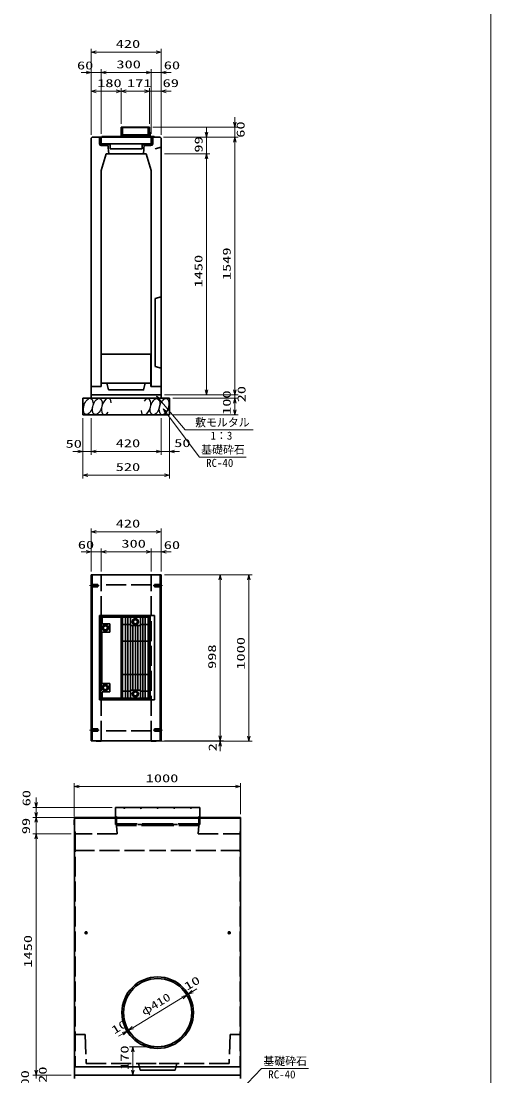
# Model space of a CAD drawing. Units: millimetres on the paper. Extents: x 15 to 1219, y 8 to 859.
# Drawn here: x 1077.5 to 1218.7, y 296.5 to 613.5 of the extents above; entities that cross this region are included whole.
import ezdxf
from ezdxf.enums import TextEntityAlignment as Align

# ---------------------------------------------------------------- set-up
doc = ezdxf.new("R2010")
doc.units = ezdxf.units.MM
doc.linetypes.add('DASHED', pattern=[7.5, 6, -1.5])
doc.linetypes.add('USER2', pattern=[18.5, 12, -1.5, 3.5, -1.5])
for name, color, linetype, lineweight in [('D-BMK（構造物基準線）', 2, 'USER2', 18), ('D-STR-DIM（寸法）', 7, 'Continuous', 13), ('D-STR-HTXT(均しCON-旗)', 7, 'Continuous', 13), ('D-STR-HTXT(基礎砕石-旗)', 7, 'Continuous', 13), ('D-STR-STRF(グリ)', 7, 'Continuous', 25), ('D-STR（構造物）', 1, 'Continuous', 35)]:
    doc.layers.add(name, color=color, linetype=linetype, lineweight=lineweight)
doc.styles.add('ＭＳ ゴシック', font='')
doc.styles.get('ＭＳ ゴシック').set_extended_font_data('MS Gothic')

# ---------------------------------------------------------------- blocks, each defined once
blk = doc.blocks.new('_Open30')
at = {"color": 7, "linetype": 'Continuous', "lineweight": 13}
for p, q in [((-1, 0.2679), (0, 0)), ((0, 0), (-1, -0.2679)), ((0, 0), (-1, 0))]:
    blk.add_line(p, q, dxfattribs=at)

msp = doc.modelspace()

# ---------------------------------------------------------------- linework, layer by layer
at = {"layer": 'D-BMK（構造物基準線）'}
for p, q in [((1098.074, 443.833), (1100.924, 443.833)), ((1119.998, 443.833), (1117.149, 443.833)), ((1098.074, 400.433), (1100.924, 400.433)), ((1119.998, 400.433), (1117.149, 400.433))]:
    msp.add_line(p, q, dxfattribs=at)
at = {"layer": 'D-STR-DIM（寸法）', "color": 2}
msp.add_line((1218.693, 858.587), (1218.693, 15.004), dxfattribs=at)
at = {"layer": 'D-STR-DIM（寸法）'}
for p, q in [((1098.536, 597.503), (1098.536, 605.193)), ((1100.036, 604.193), (1118.036, 604.193)), ((1119.536, 597.503), (1119.536, 605.193)), ((1097.036, 598.046), (1095.536, 598.046)), ((1098.536, 587.039), (1098.536, 599.046)), ((1098.536, 598.046), (1101.536, 598.046)), ((1101.536, 587.284), (1101.536, 599.046)), ((1101.536, 579.618), (1101.536, 599.046)), ((1103.036, 598.046), (1104.536, 598.046)), ((1103.036, 598.046), (1115.036, 598.046)), ((1115.036, 598.046), (1113.536, 598.046)), ((1116.536, 579.593), (1116.536, 599.046)), ((1116.536, 587.284), (1116.536, 599.046)), ((1116.536, 598.046), (1119.536, 598.046)), ((1119.536, 587.039), (1119.536, 599.046)), ((1121.036, 598.046), (1122.536, 598.046)), ((1098.536, 579.348), (1098.536, 593.393)), ((1107.536, 582.593), (1107.536, 593.393)), ((1107.536, 582.593), (1107.536, 593.393)), ((1116.086, 582.593), (1116.086, 593.393)), ((1116.086, 582.593), (1116.086, 593.393)), ((1119.536, 579.348), (1119.536, 593.393)), ((1100.036, 592.393), (1106.036, 592.393)), ((1109.036, 592.393), (1114.586, 592.393)), ((1114.586, 592.393), (1113.086, 592.393)), ((1116.086, 592.393), (1119.536, 592.393)), ((1121.036, 592.393), (1122.536, 592.393)), ((1141.739, 583.093), (1141.739, 584.593)), ((1117.086, 581.593), (1142.739, 581.593)), ((1133.241, 580.093), (1133.241, 581.593)), ((1141.739, 578.593), (1141.739, 581.593)), ((1120.286, 578.593), (1134.241, 578.593)), ((1121.286, 578.593), (1142.739, 578.593)), ((1121.286, 578.593), (1142.739, 578.593)), ((1133.241, 573.643), (1133.241, 578.593)), ((1141.739, 502.643), (1141.739, 577.093)), ((1141.739, 577.093), (1141.739, 575.593)), ((1120.536, 573.643), (1134.241, 573.643)), ((1120.536, 573.643), (1134.241, 573.643)), ((1133.241, 502.643), (1133.241, 572.143)), ((1133.241, 572.143), (1133.241, 570.643)), ((1141.739, 502.643), (1141.739, 504.143)), ((1120.536, 501.143), (1142.739, 501.143)), ((1120.536, 501.143), (1134.241, 501.143)), ((1120.536, 501.143), (1142.739, 501.143)), ((1141.739, 500.143), (1141.739, 501.143)), ((1123.036, 500.143), (1142.739, 500.143)), ((1123.036, 500.143), (1142.739, 500.143)), ((1141.739, 496.643), (1141.739, 498.643)), ((1141.739, 498.643), (1141.739, 497.143)), ((1123.036, 495.143), (1142.739, 495.143)), ((1096.036, 494.143), (1096.036, 483.176)), ((1096.036, 493.143), (1096.036, 476.019)), ((1098.536, 494.143), (1098.536, 483.176)), ((1098.536, 494.143), (1098.536, 483.176)), ((1119.536, 494.143), (1119.536, 483.176)), ((1119.536, 493.143), (1119.536, 483.176)), ((1122.036, 494.143), (1122.036, 483.176)), ((1122.036, 493.143), (1122.036, 476.019)), ((1094.536, 484.176), (1093.036, 484.176)), ((1096.036, 484.176), (1098.536, 484.176)), ((1100.036, 484.176), (1118.036, 484.176)), ((1100.036, 484.176), (1101.536, 484.176)), ((1118.036, 484.176), (1116.536, 484.176)), ((1119.536, 484.176), (1122.036, 484.176)), ((1123.536, 484.176), (1125.036, 484.176)), ((1097.536, 477.019), (1120.536, 477.019)), ((1098.536, 454.98), (1098.536, 461.03)), ((1100.036, 460.03), (1118.036, 460.03)), ((1119.536, 455.01), (1119.536, 461.03)), ((1097.036, 453.98), (1095.536, 453.98)), ((1098.536, 448.083), (1098.536, 454.98)), ((1098.536, 453.98), (1101.536, 453.98)), ((1101.536, 448.083), (1101.536, 454.98)), ((1101.536, 448.135), (1101.536, 454.98)), ((1103.036, 453.98), (1115.036, 453.98)), ((1103.036, 453.98), (1104.536, 453.98)), ((1115.036, 453.98), (1113.536, 453.98)), ((1116.536, 448.083), (1116.536, 454.98)), ((1116.536, 448.083), (1116.536, 454.98)), ((1116.536, 453.98), (1119.536, 453.98)), ((1119.536, 448.053), (1119.536, 454.98)), ((1121.036, 453.98), (1122.536, 453.98)), ((1120.536, 447.113), (1138.325, 447.113)), ((1138.325, 447.113), (1146.965, 447.113)), ((1137.325, 398.713), (1137.325, 445.613)), ((1145.965, 398.613), (1145.965, 445.613)), ((1137.325, 398.713), (1137.325, 400.213)), ((1119.286, 397.113), (1138.325, 397.113)), ((1120.536, 397.213), (1138.325, 397.213)), ((1120.536, 397.213), (1138.325, 397.213)), ((1135.888, 397.113), (1146.965, 397.113)), ((1137.325, 397.213), (1137.325, 397.113)), ((1137.325, 395.613), (1137.325, 394.113)), ((1081.983, 298.211), (1081.983, 299.711)), ((1090.065, 296.711), (1080.983, 296.711)), ((1081.983, 296.711), (1081.983, 295.711))]:
    msp.add_line(p, q, dxfattribs=at)
at = {"layer": 'D-STR-HTXT(均しCON-旗)'}
msp.add_lwpolyline([(1147.264, 490.629), (1126.821, 490.629), (1119.173, 499.669)], dxfattribs=at)
at = {"layer": 'D-STR-HTXT(基礎砕石-旗)'}
for points in [[(1145.158, 482.446), (1131.054, 482.446), (1121.051, 495.772)], [(1163.857, 298.645), (1149.753, 298.645), (1145.531, 294.267)]]:
    msp.add_lwpolyline(points, dxfattribs=at)
at = {"layer": 'D-STR-STRF(グリ)'}
for centre, major_axis in [((1097.631, 497.667), (0.79, 2.421)), ((1100.352, 497.667), (0.79, 2.421)), ((1117.741, 497.586), (-0.771, -2.427)), ((1120.462, 497.607), (-0.771, -2.427))]:
    msp.add_ellipse(centre, major_axis=major_axis, ratio=0.5139, dxfattribs=at)
for centre, major_axis in [((1103.093, 497.667), (0.79, 2.421)), ((1115, 497.564), (-0.771, -2.427))]:
    msp.add_ellipse(centre, major_axis=major_axis, ratio=0.5139, start_param=5.3575563, end_param=10.3750652, dxfattribs=at)
at = {"layer": 'D-STR（構造物）'}
for p, q in [((1116.086, 581.593), (1107.536, 581.593)), ((1107.536, 581.593), (1107.536, 578.618)), ((1107.836, 581.593), (1107.836, 578.618)), ((1115.686, 581.568), (1107.936, 581.568)), ((1107.936, 581.568), (1107.936, 579.368)), ((1115.686, 579.368), (1115.686, 581.568)), ((1115.786, 581.593), (1115.786, 578.618)), ((1116.086, 578.618), (1116.086, 581.593)), ((1098.786, 578.593), (1098.536, 578.348)), ((1098.536, 578.348), (1098.536, 500.143)), ((1098.786, 578.593), (1119.286, 578.593)), ((1101.036, 578.593), (1101.036, 576.643)), ((1101.336, 576.693), (1101.336, 578.593)), ((1101.536, 578.618), (1117.586, 578.618)), ((1101.536, 576.618), (1101.536, 578.618)), ((1107.536, 578.843), (1101.761, 578.843)), ((1101.761, 578.843), (1101.761, 578.618)), ((1107.836, 578.918), (1115.786, 578.918)), ((1107.936, 579.368), (1115.686, 579.368)), ((1108.086, 578.918), (1108.086, 579.368)), ((1115.536, 578.918), (1115.536, 579.368)), ((1116.136, 580.118), (1116.086, 580.118)), ((1116.236, 578.968), (1116.236, 580.018)), ((1117.486, 578.768), (1116.436, 578.768)), ((1116.536, 578.618), (1116.536, 576.618)), ((1116.737, 576.693), (1116.737, 578.593)), ((1117.037, 578.593), (1117.037, 576.643)), ((1117.586, 578.618), (1117.586, 578.668)), ((1119.286, 578.593), (1119.536, 578.348)), ((1119.536, 578.348), (1119.536, 500.143)), ((1116.536, 576.618), (1101.536, 576.618)), ((1101.586, 576.093), (1103.537, 576.093)), ((1103.961, 576.393), (1101.636, 576.393)), ((1103.537, 576.093), (1103.537, 576.393)), ((1103.586, 576.393), (1103.836, 573.643)), ((1103.961, 576.393), (1103.961, 576.618)), ((1104.211, 575.118), (1104.211, 576.618)), ((1113.861, 575.118), (1104.211, 575.118)), ((1113.861, 576.618), (1113.861, 575.118)), ((1114.111, 576.393), (1114.111, 576.618)), ((1116.44, 576.393), (1114.111, 576.393)), ((1114.486, 576.393), (1114.236, 573.643)), ((1114.537, 576.393), (1114.537, 576.093)), ((1114.537, 576.093), (1116.487, 576.093)), ((1116.311, 576.618), (1116.311, 576.393)), ((1117.786, 575.143), (1119.536, 575.643)), ((1101.536, 568.643), (1103.036, 573.643)), ((1115.036, 573.643), (1103.036, 573.643)), ((1116.536, 568.643), (1115.036, 573.643)), ((1101.536, 568.643), (1101.536, 503.643)), ((1116.536, 568.643), (1116.536, 503.643)), ((1117.786, 530.143), (1119.536, 530.643)), ((1117.786, 530.143), (1117.786, 509.643)), ((1101.586, 513.393), (1101.586, 503.643)), ((1101.586, 513.393), (1116.486, 513.393)), ((1116.486, 513.393), (1116.486, 503.643)), ((1117.786, 509.643), (1119.536, 509.143)), ((1101.586, 504.643), (1116.486, 504.643)), ((1103.786, 502.643), (1103.286, 504.643)), ((1098.536, 503.643), (1101.586, 503.643)), ((1098.536, 503.643), (1101.536, 503.643)), ((1098.536, 501.143), (1119.536, 501.143)), ((1116.486, 503.643), (1119.536, 503.643)), ((1119.536, 503.643), (1116.536, 503.643)), ((1096.036, 500.143), (1122.036, 500.143)), ((1096.036, 500.143), (1096.036, 495.143)), ((1122.036, 500.143), (1122.036, 495.143)), ((1096.036, 495.143), (1122.036, 495.143)), ((1098.536, 397.183), (1098.536, 447.083)), ((1119.536, 447.083), (1098.536, 447.083)), ((1098.786, 397.183), (1098.786, 447.083)), ((1119.286, 397.183), (1119.286, 447.083)), ((1119.536, 397.183), (1119.536, 447.083)), ((1098.536, 444.183), (1100.536, 444.183)), ((1100.536, 443.483), (1100.536, 444.183)), ((1119.536, 444.183), (1117.536, 444.183)), ((1117.536, 443.483), (1117.536, 444.183)), ((1098.536, 443.483), (1100.536, 443.483)), ((1119.536, 443.483), (1117.536, 443.483)), ((1101.036, 434.808), (1101.036, 409.458)), ((1117.036, 434.808), (1101.036, 434.808)), ((1101.336, 434.508), (1101.336, 409.758)), ((1107.536, 434.508), (1101.336, 434.508)), ((1107.536, 434.808), (1107.536, 409.458)), ((1117.586, 434.808), (1107.536, 434.808)), ((1107.836, 434.808), (1107.836, 409.458)), ((1115.786, 434.508), (1107.836, 434.508)), ((1115.786, 409.758), (1115.786, 434.808)), ((1116.086, 434.808), (1116.086, 409.458)), ((1116.236, 409.458), (1116.236, 434.808)), ((1117.586, 409.458), (1117.586, 434.808)), ((1101.816, 432.383), (1101.816, 434.308)), ((1107.536, 434.308), (1101.816, 434.308)), ((1104.166, 432.383), (1101.816, 432.383)), ((1102.46, 431.733), (1102.114, 431.133)), ((1103.153, 431.733), (1102.46, 431.733)), ((1103.499, 431.133), (1103.153, 431.733)), ((1104.166, 429.883), (1104.166, 432.383)), ((1107.936, 434.308), (1107.936, 409.958)), ((1115.686, 434.308), (1107.936, 434.308)), ((1107.936, 432.133), (1110.311, 432.133)), ((1108.811, 434.308), (1108.811, 409.958)), ((1109.561, 409.958), (1109.561, 434.308)), ((1110.311, 434.308), (1110.311, 409.958)), ((1110.311, 431.883), (1113.311, 431.883)), ((1111.061, 431.883), (1111.061, 412.383)), ((1111.119, 432.983), (1111.465, 433.583)), ((1111.465, 432.383), (1111.119, 432.983)), ((1111.465, 433.583), (1112.158, 433.583)), ((1112.158, 432.383), (1111.465, 432.383)), ((1111.811, 412.383), (1111.811, 431.883)), ((1112.158, 433.583), (1112.504, 432.983)), ((1112.504, 432.983), (1112.158, 432.383)), ((1112.561, 431.883), (1112.561, 412.383)), ((1113.311, 434.308), (1113.311, 409.958)), ((1113.311, 432.133), (1115.686, 432.133)), ((1114.061, 409.958), (1114.061, 434.308)), ((1114.811, 434.308), (1114.811, 409.958)), ((1115.686, 409.958), (1115.686, 434.308)), ((1101.761, 414.383), (1101.761, 429.883)), ((1101.761, 429.883), (1104.166, 429.883)), ((1102.114, 431.133), (1102.46, 430.533)), ((1102.46, 430.533), (1103.153, 430.533)), ((1103.153, 430.533), (1103.499, 431.133)), ((1115.686, 427.133), (1107.936, 427.133)), ((1115.686, 417.133), (1107.936, 417.133)), ((1104.166, 414.383), (1101.761, 414.383)), ((1102.405, 413.733), (1102.059, 413.133)), ((1102.059, 413.133), (1102.405, 412.533)), ((1103.098, 413.733), (1102.405, 413.733)), ((1102.405, 412.533), (1103.098, 412.533)), ((1103.444, 413.133), (1103.098, 413.733)), ((1103.098, 412.533), (1103.444, 413.133)), ((1104.166, 411.883), (1104.166, 414.383)), ((1113.311, 412.383), (1110.311, 412.383)), ((1101.036, 409.458), (1117.036, 409.458)), ((1101.336, 409.758), (1107.536, 409.758)), ((1101.816, 409.958), (1101.816, 411.883)), ((1101.816, 411.883), (1104.166, 411.883)), ((1101.816, 409.958), (1107.536, 409.958)), ((1107.536, 409.458), (1117.586, 409.458)), ((1115.786, 409.758), (1107.836, 409.758)), ((1110.311, 412.133), (1107.936, 412.133)), ((1107.936, 409.958), (1115.686, 409.958)), ((1111.465, 411.883), (1111.119, 411.283)), ((1111.119, 411.283), (1111.465, 410.683)), ((1112.158, 411.883), (1111.465, 411.883)), ((1111.465, 410.683), (1112.158, 410.683)), ((1112.504, 411.283), (1112.158, 411.883)), ((1112.158, 410.683), (1112.504, 411.283)), ((1115.686, 412.133), (1113.311, 412.133)), ((1098.536, 400.783), (1100.536, 400.783)), ((1098.536, 400.083), (1100.536, 400.083)), ((1100.536, 400.783), (1100.536, 400.083)), ((1119.536, 400.783), (1117.536, 400.783)), ((1117.536, 400.783), (1117.536, 400.083)), ((1119.536, 400.083), (1117.536, 400.083)), ((1119.536, 397.183), (1098.536, 397.183)), ((1100.036, 397.083), (1099.936, 397.183)), ((1101.536, 397.083), (1100.036, 397.083)), ((1101.536, 397.083), (1101.636, 397.183)), ((1116.536, 397.083), (1116.436, 397.183)), ((1116.536, 397.083), (1118.036, 397.083)), ((1118.036, 397.083), (1118.136, 397.183)), ((1093.565, 296.711), (1093.565, 374.184)), ((1093.565, 374.184), (1118.515, 374.184)), ((1105.84, 377.184), (1118.515, 377.184)), ((1105.84, 374.621), (1105.84, 377.184)), ((1131.19, 377.184), (1118.515, 377.184)), ((1143.465, 374.184), (1118.515, 374.184)), ((1131.19, 374.621), (1131.19, 377.184)), ((1143.465, 296.711), (1143.465, 374.184)), ((1093.565, 373.522), (1093.465, 373.422)), ((1093.465, 373.422), (1093.465, 371.922)), ((1093.465, 371.922), (1093.565, 371.822)), ((1118.515, 373.934), (1093.565, 373.934)), ((1118.515, 373.934), (1143.465, 373.934)), ((1093.565, 296.711), (1093.565, 353.984)), ((1143.465, 296.711), (1143.465, 353.984)), ((1097.465, 339.485), (1096.565, 339.485)), ((1097.015, 339.935), (1097.015, 339.035)), ((1139.565, 339.485), (1140.465, 339.485)), ((1140.015, 339.935), (1140.015, 339.035)), ((1093.565, 299.211), (1118.515, 299.211)), ((1118.515, 299.211), (1093.565, 299.211)), ((1143.465, 299.211), (1118.515, 299.211)), ((1118.515, 299.211), (1143.465, 299.211)), ((1118.515, 296.711), (1093.565, 296.711)), ((1093.565, 296.711), (1093.565, 295.711)), ((1093.565, 296.711), (1143.465, 296.711)), ((1118.515, 296.711), (1143.465, 296.711)), ((1143.465, 296.711), (1143.465, 295.711))]:
    msp.add_line(p, q, dxfattribs=at)
at = {"layer": 'D-STR（構造物）', "linetype": 'DASHED'}
for p, q in [((1101.536, 397.183), (1101.536, 447.083)), ((1116.536, 397.183), (1116.536, 447.083)), ((1116.536, 444.083), (1101.636, 444.083)), ((1116.536, 400.183), (1101.636, 400.183)), ((1105.815, 371.984), (1105.815, 374.184)), ((1106.115, 374.184), (1106.115, 371.684)), ((1130.915, 374.184), (1130.915, 371.684)), ((1131.215, 371.984), (1131.215, 374.184)), ((1118.515, 371.984), (1105.815, 371.984)), ((1106.115, 371.684), (1106.365, 369.234)), ((1106.115, 371.684), (1118.515, 371.684)), ((1106.34, 372.209), (1106.34, 371.984)), ((1106.34, 372.209), (1118.515, 372.209)), ((1130.69, 372.209), (1118.515, 372.209)), ((1118.515, 371.984), (1131.215, 371.984)), ((1130.915, 371.684), (1118.515, 371.684)), ((1130.915, 371.684), (1130.665, 369.234)), ((1130.69, 372.209), (1130.69, 371.984)), ((1093.565, 369.984), (1093.725, 369.859)), ((1106.365, 369.234), (1093.565, 369.234)), ((1093.725, 369.859), (1093.725, 299.211)), ((1130.665, 369.234), (1143.465, 369.234)), ((1143.465, 369.984), (1143.305, 369.859)), ((1143.305, 369.859), (1143.305, 299.211)), ((1093.565, 364.234), (1118.515, 364.234)), ((1143.465, 364.234), (1118.515, 364.234)), ((1093.565, 308.961), (1096.747, 308.961)), ((1096.747, 308.961), (1097.065, 300.211)), ((1140.283, 308.961), (1139.965, 300.211)), ((1143.465, 308.961), (1140.283, 308.961)), ((1097.065, 300.211), (1118.515, 300.211)), ((1113.265, 298.211), (1112.765, 300.211)), ((1118.515, 298.211), (1113.265, 298.211)), ((1139.965, 300.211), (1118.515, 300.211)), ((1118.515, 298.211), (1123.765, 298.211)), ((1123.765, 298.211), (1124.265, 300.211))]:
    msp.add_line(p, q, dxfattribs=at)
at = {"layer": 'D-STR（構造物）', "lineweight": 13}
for p, q in [((1093.465, 374.422), (1093.465, 384.473)), ((1143.465, 375.184), (1143.465, 384.473)), ((1094.965, 383.473), (1141.965, 383.473)), ((1081.983, 378.684), (1081.983, 380.184)), ((1104.84, 377.184), (1080.983, 377.184)), ((1105.115, 374.184), (1080.983, 374.184)), ((1092.565, 374.184), (1080.983, 374.184)), ((1081.983, 377.184), (1081.983, 374.184)), ((1081.983, 375.684), (1081.983, 377.184)), ((1081.983, 374.184), (1081.983, 369.234)), ((1081.983, 372.684), (1081.983, 371.184)), ((1092.565, 369.234), (1080.983, 369.234)), ((1092.565, 369.234), (1080.983, 369.234)), ((1081.983, 367.734), (1081.983, 366.234)), ((1081.983, 367.734), (1081.983, 298.211)), ((1127.29, 320.782), (1127.718, 321.041)), ((1129.002, 321.816), (1130.286, 322.591)), ((1111.025, 310.96), (1126.005, 320.007)), ((1126.005, 320.007), (1124.721, 319.231)), ((1111.025, 310.96), (1112.309, 311.736)), ((1108.029, 309.151), (1106.745, 308.376)), ((1109.741, 310.185), (1109.313, 309.927)), ((1117.515, 305.234), (1110.029, 305.234)), ((1111.029, 303.734), (1111.029, 298.211)), ((1092.565, 296.711), (1080.983, 296.711)), ((1117.515, 296.711), (1110.029, 296.711))]:
    msp.add_line(p, q, dxfattribs=at)
at = {"layer": 'D-STR（構造物）'}
msp.add_lwpolyline([(1103.786, 502.643), (1114.286, 502.643), (1114.786, 504.643)], dxfattribs=at)
for centre, radius in [((1102.806, 431.133), 0.95), ((1102.806, 431.133), 0.6), ((1111.811, 432.983), 0.95), ((1111.811, 432.983), 0.6), ((1102.751, 413.133), 0.95), ((1102.751, 413.133), 0.6), ((1111.811, 411.283), 0.95), ((1111.811, 411.283), 0.6), ((1108.515, 377.009), 0.15), ((1113.515, 377.009), 0.15), ((1118.515, 377.009), 0.15), ((1118.515, 377.009), 0.15), ((1123.515, 377.009), 0.15), ((1128.515, 377.009), 0.15), ((1097.015, 339.485), 0.3), ((1140.015, 339.485), 0.3)]:
    msp.add_circle(centre, radius, dxfattribs=at)
for centre, radius, start, end in [((1116.136, 580.018), 0.1, 0, 90), ((1116.436, 578.968), 0.2, 180, 270), ((1117.486, 578.668), 0.1, 0, 90), ((1101.586, 576.643), 0.55, 180, 270), ((1101.636, 576.693), 0.3, 180, 270), ((1116.437, 576.693), 0.3, 270.63559, 359.99998), ((1116.487, 576.643), 0.55, 269.99995, 359.99995), ((1106.255, 374.621), 0.41, 180, 270), ((1130.775, 374.621), 0.41, 270, 0), ((1118.515, 315.484), 10.75, 90, 270), ((1118.515, 315.484), 10.25, 90, 269.99997), ((1118.515, 315.484), 10.75, 270, 90), ((1118.515, 315.484), 10.25, 270.00003, 90)]:
    msp.add_arc(centre, radius, start, end, dxfattribs=at)

# ---------------------------------------------------------------- block references
at = {"layer": 'D-STR-DIM（寸法）', "xscale": 1.5, "yscale": 1.5}
for p, rotation in [((1098.536, 604.193), 180), ((1101.536, 598.046), 180), ((1101.536, 598.046), 180), ((1119.536, 598.046), 180), ((1098.536, 592.393), 180), ((1107.536, 592.393), 180), ((1119.536, 592.393), 180), ((1141.739, 581.593), 270), ((1133.241, 578.593), 270), ((1141.739, 578.593), 90), ((1141.739, 578.593), 90), ((1133.241, 573.643), 90), ((1133.241, 573.643), 90), ((1133.241, 501.143), 270), ((1141.739, 501.143), 270), ((1141.739, 501.143), 270), ((1141.739, 500.143), 90), ((1141.739, 500.143), 90), ((1141.739, 495.143), 270), ((1098.536, 484.176), 180), ((1098.536, 484.176), 180), ((1122.036, 484.176), 180), ((1096.036, 477.019), 180), ((1098.536, 460.03), 180), ((1101.536, 453.98), 180), ((1101.536, 453.98), 180), ((1119.536, 453.98), 180), ((1137.325, 447.113), 90), ((1145.965, 447.113), 90), ((1137.325, 397.213), 270), ((1137.325, 397.213), 270), ((1137.325, 397.113), 90), ((1145.965, 397.113), 270), ((1081.983, 296.711), 270)]:
    msp.add_blockref('_Open30', p, dxfattribs=dict(at, rotation=rotation))
for p in [(1119.536, 604.193), (1098.536, 598.046), (1116.536, 598.046), (1116.536, 598.046), (1107.536, 592.393), (1116.086, 592.393), (1116.086, 592.393), (1096.036, 484.176), (1119.536, 484.176), (1119.536, 484.176), (1122.036, 477.019), (1119.536, 460.03), (1098.536, 453.98), (1116.536, 453.98), (1116.536, 453.98)]:
    msp.add_blockref('_Open30', p, dxfattribs=at)
at = {"layer": 'D-STR-HTXT(均しCON-旗)', "xscale": 1.5, "yscale": 1.5, "rotation": 130.23516}
msp.add_blockref('_Open30', (1118.204, 500.814), dxfattribs=at)
at = {"layer": 'D-STR-HTXT(基礎砕石-旗)', "xscale": 1.5, "yscale": 1.5, "rotation": 126.89552}
msp.add_blockref('_Open30', (1120.15, 496.972), dxfattribs=at)
at = {"layer": 'D-STR（構造物）', "xscale": 1.5, "yscale": 1.5}
for p, rotation in [((1093.465, 383.473), 180), ((1081.983, 377.184), 270), ((1081.983, 374.184), 270), ((1081.983, 374.184), 90), ((1081.983, 369.234), 90), ((1081.983, 369.234), 90), ((1127.29, 320.782), 31.12694), ((1127.29, 320.782), 31.12694), ((1127.718, 321.041), 211.12694), ((1109.741, 310.185), 211.12694), ((1109.741, 310.185), 211.12694), ((1109.313, 309.927), 31.12694), ((1111.029, 305.234), 90), ((1081.983, 296.711), 270), ((1111.029, 296.711), 270)]:
    msp.add_blockref('_Open30', p, dxfattribs=dict(at, rotation=rotation))
msp.add_blockref('_Open30', (1143.465, 383.473), dxfattribs=at)

# ---------------------------------------------------------------- texts
at = {"layer": 'D-STR-DIM（寸法）', "style": 'ＭＳ ゴシック', "width": 1.5}
for s, p in [('420', (1105.911, 604.731)), ('60', (1094.272, 598.26)), ('300', (1106.12, 598.584)), ('60', (1120.356, 598.307)), ('180', (1100.328, 592.931)), ('69', (1120.01, 592.951)), ('171', (1109.311, 592.931)), ('50', (1090.839, 484.543)), ('420', (1105.911, 484.714)), ('50', (1123.488, 484.751)), ('520', (1105.911, 477.556)), ('420', (1105.911, 460.568)), ('60', (1094.522, 454.198)), ('300', (1107.62, 454.517)), ('60', (1120.356, 454.104))]:
    msp.add_text(s, height=2.405, dxfattribs=at).set_placement(p, align=Align.BOTTOM_LEFT)
for s, p in [('60', (1145.369, 578.451)), ('99', (1132.75, 573.965)), ('1450', (1132.704, 533.435)), ('1549', (1141.202, 535.655)), ('100', (1141.202, 495.143)), ('20', (1145.654, 498.925)), ('1000', (1145.428, 418.572)), ('998', (1136.788, 418.788)), ('2', (1136.963, 394.025)), ('20', (1085.883, 294.38)), ('100', (1080.564, 290.831))]:
    msp.add_text(s, height=2.405, rotation=90, dxfattribs=at).set_placement(p, align=Align.BOTTOM_LEFT)
at = {"layer": 'D-STR-HTXT(均しCON-旗)', "style": 'ＭＳ ゴシック'}
for s, p in [('敷モルタル', (1129.763, 490.951)), ('1：3', (1134.409, 486.978))]:
    msp.add_text(s, height=2.405, dxfattribs=at).set_placement(p, align=Align.BOTTOM_LEFT)
at = {"layer": 'D-STR-HTXT(基礎砕石-旗)', "style": 'ＭＳ ゴシック'}
for s, p in [('基礎砕石', (1131.59, 482.781)), ('RC-40', (1133.078, 478.796)), ('基礎砕石', (1150.289, 298.979)), ('RC-40', (1151.777, 294.994))]:
    msp.add_text(s, height=2.405, dxfattribs=at).set_placement(p, align=Align.BOTTOM_LEFT)
at = {"layer": 'D-STR（構造物）', "style": 'ＭＳ ゴシック', "width": 1.5}
msp.add_text('1000', height=2.405, dxfattribs=at).set_placement((1114.924, 384.011), align=Align.BOTTOM_LEFT)
at = {"layer": 'D-STR（構造物）', "style": 'ＭＳ ゴシック'}
for s, rotation, width, p in [('60', 90, 1.5, (1080.992, 377.502)), ('99', 90, 1.5, (1080.873, 369.119)), ('1450', 90, 1.5, (1081.446, 329.014)), ('10', 31.127, 1.5, (1127.74, 321.439)), ('φ410', 31.127, 1.3, (1114.849, 313.897)), ('10', 31.127, 1.5, (1105.859, 308.307)), ('170', 90, 1.5, (1110.492, 298.264))]:
    msp.add_text(s, height=2.405, rotation=rotation, dxfattribs=dict(at, width=width)).set_placement(p, align=Align.BOTTOM_LEFT)

doc.saveas('drawing.dxf')
